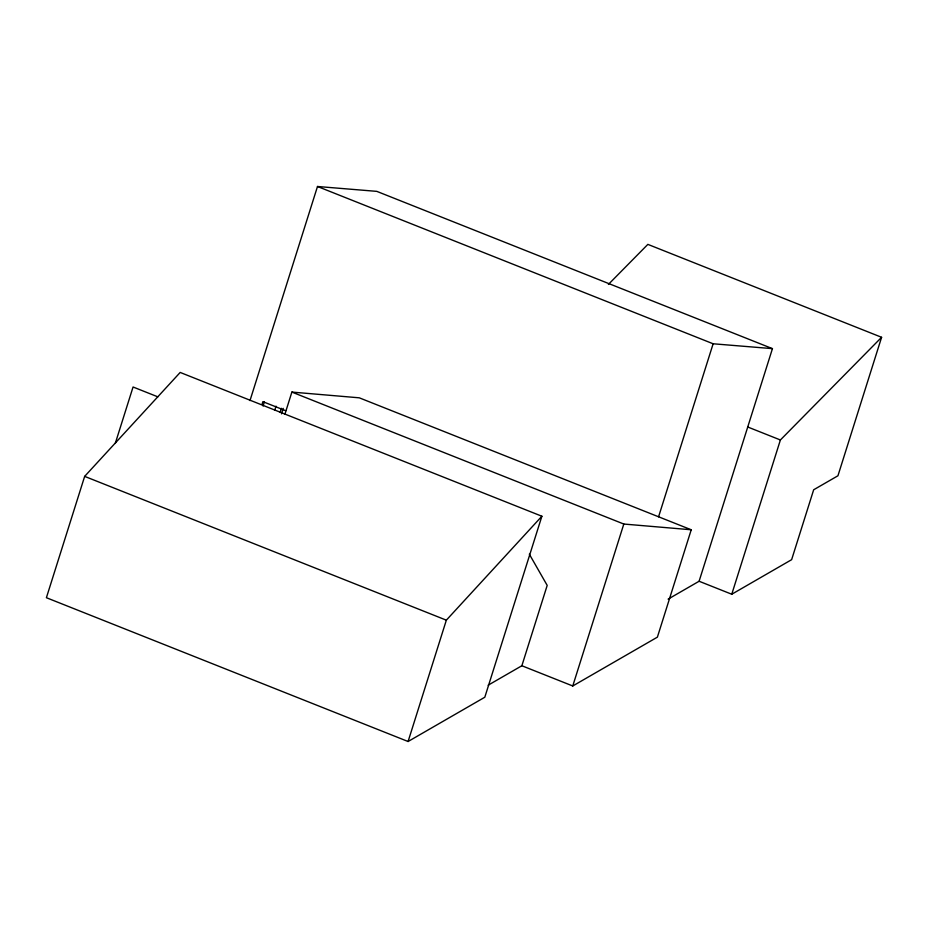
<?xml version="1.0" encoding="UTF-8"?>
<svg xmlns="http://www.w3.org/2000/svg" width="928" height="928" viewBox="0 0 928 928"><rect width="100%" height="100%" fill="white"/><g stroke="black" fill="none" stroke-linecap="round" stroke-linejoin="round"><path stroke-width="1.39" d="M84.657 476.377L46.4 597.713L408.088 741.507L484.81 697.23L541.882 516.235L180.183 372.441L84.657 476.377L446.345 620.171L541.882 516.235M115.269 443.433L133.064 386.999L157.83 396.836M249.992 400.583L317.492 186.493L376.803 191.365L772.444 348.638L699.097 581.253L668.114 599.128M262.021 404.399L262.879 401.65L285.778 410.756M263.076 406.035L264.364 401.917M274.723 410.28L276.01 406.162M280.105 412.426L281.404 408.308M281.509 413.853L283.237 408.366M284.908 414.213L291.879 392.08L359.298 397.822L691.232 529.772L657.384 637.153L572.762 685.978L521.861 665.747L488.163 685.189M408.088 741.507L446.345 620.171M521.861 665.747L547.195 585.394L529.331 554.178M572.762 685.978L623.813 524.042L691.232 529.772M658.578 516.792L713.133 343.778L772.444 348.638M699.097 581.253L731.763 594.233L780.39 439.976L881.6 337.293L647.86 244.377L608.385 284.42M881.6 337.293L837.938 475.774L813.67 489.775L791.63 559.677L731.763 594.233M317.492 186.493L713.133 343.778M747.736 426.996L780.39 439.976M291.879 392.08L623.813 524.042"/></g></svg>
